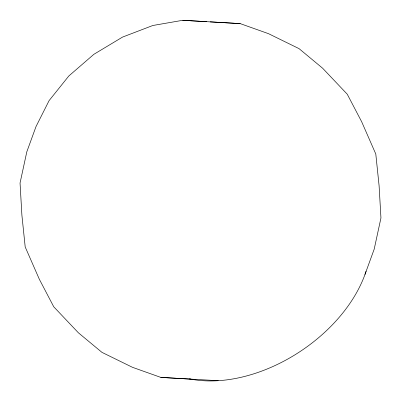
<?xml version="1.0" encoding="UTF-8"?>
<svg xmlns="http://www.w3.org/2000/svg" width="401" height="401" viewBox="0 0 401 401"><rect width="100%" height="100%" fill="white"/><g stroke="black" fill="none" stroke-linecap="round" stroke-linejoin="round"><path stroke-width="0.6" d="M364.99 274.424L374.198 249.151L380.95 217.969L379.1 185.783L375.797 154.029L361.657 121.724L347.256 94.215L322.625 68.22L299.056 48.646L268.54 33.689L240.184 23.604L210.234 21.87M240.184 23.604L182.766 20.296L152.851 25.489L122.531 37.093L93.864 54.32L68.812 75.995L49.077 100.641L36.01 126.576L26.802 151.849L20.05 183.031L21.9 215.217L25.203 246.971L39.343 279.276L53.744 306.785L78.375 332.78L101.944 352.354L132.46 367.311L160.816 377.396L190.766 379.13M160.816 377.396L218.234 380.704M182.766 20.296L206.545 21.679M366.048 271.357A128.275 83.849 -33.5 0 1 189.503 378.88"/></g></svg>
